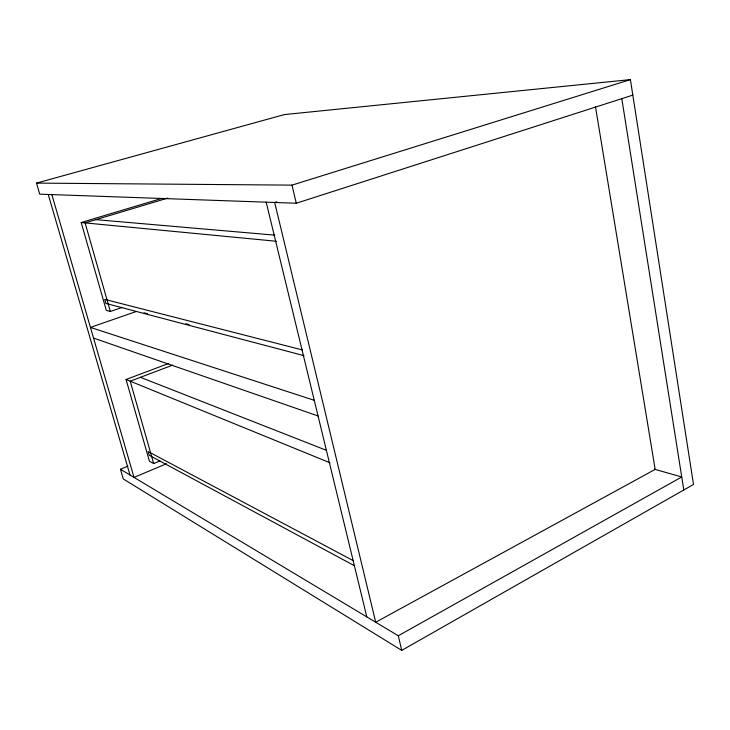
<?xml version="1.0" encoding="UTF-8"?>
<svg xmlns="http://www.w3.org/2000/svg" width="730" height="730" viewBox="0 0 730 730"><rect width="100%" height="100%" fill="white"/><g stroke="black" fill="none" stroke-linecap="round" stroke-linejoin="round"><path stroke-width="1.09" d="M127.777 466.214L120.441 469.262L123.279 478.953L401.728 650.384L693.5 484.464L630.401 79.616L284.39 114.573L36.5 183.102L39.748 194.162L296.271 203.241L632.819 95.119M120.441 469.262L398.279 635.757L681.738 476.973L654.336 469.18M166.549 463.705L134.037 477.42L51.848 194.591M168.73 363.44L126.062 379.481L149.422 461.223L153.665 463.559L159.952 460.922M172.681 365.128L130.196 381.17L153.665 463.559M136.428 311.454L90.447 327.414L314.265 400.314M161.996 198.341L81.203 222.522L106.306 310.359L110.34 311.482L122.184 307.421M276.852 201.79L274.681 202.484L375.713 622.234L655.157 469.408L595.452 106.525M36.5 183.102L292 185.128L630.401 79.616M167.781 198.085L85.1 222.896L110.34 311.482M95.913 219.648L274.827 235.151M81.203 222.522L276.424 241.265M302.494 349.953L104.755 299.391L105.905 303.415L303.945 355.638M144.084 312.814L147.387 313.681M185.831 323.764L189.125 324.631M93.549 338.09L318.061 415.963M140.415 377.31L326.201 450.246M126.062 379.481L330.106 462.838M353.475 560.777L148.19 451.56L149.258 455.31L354.671 565.869M48.244 194.463L129.995 474.993M266.195 202.183L366.807 616.896M292 185.128L296.271 203.241M398.279 635.757L401.728 650.384M621.805 98.65L683.8 489.976"/></g></svg>
